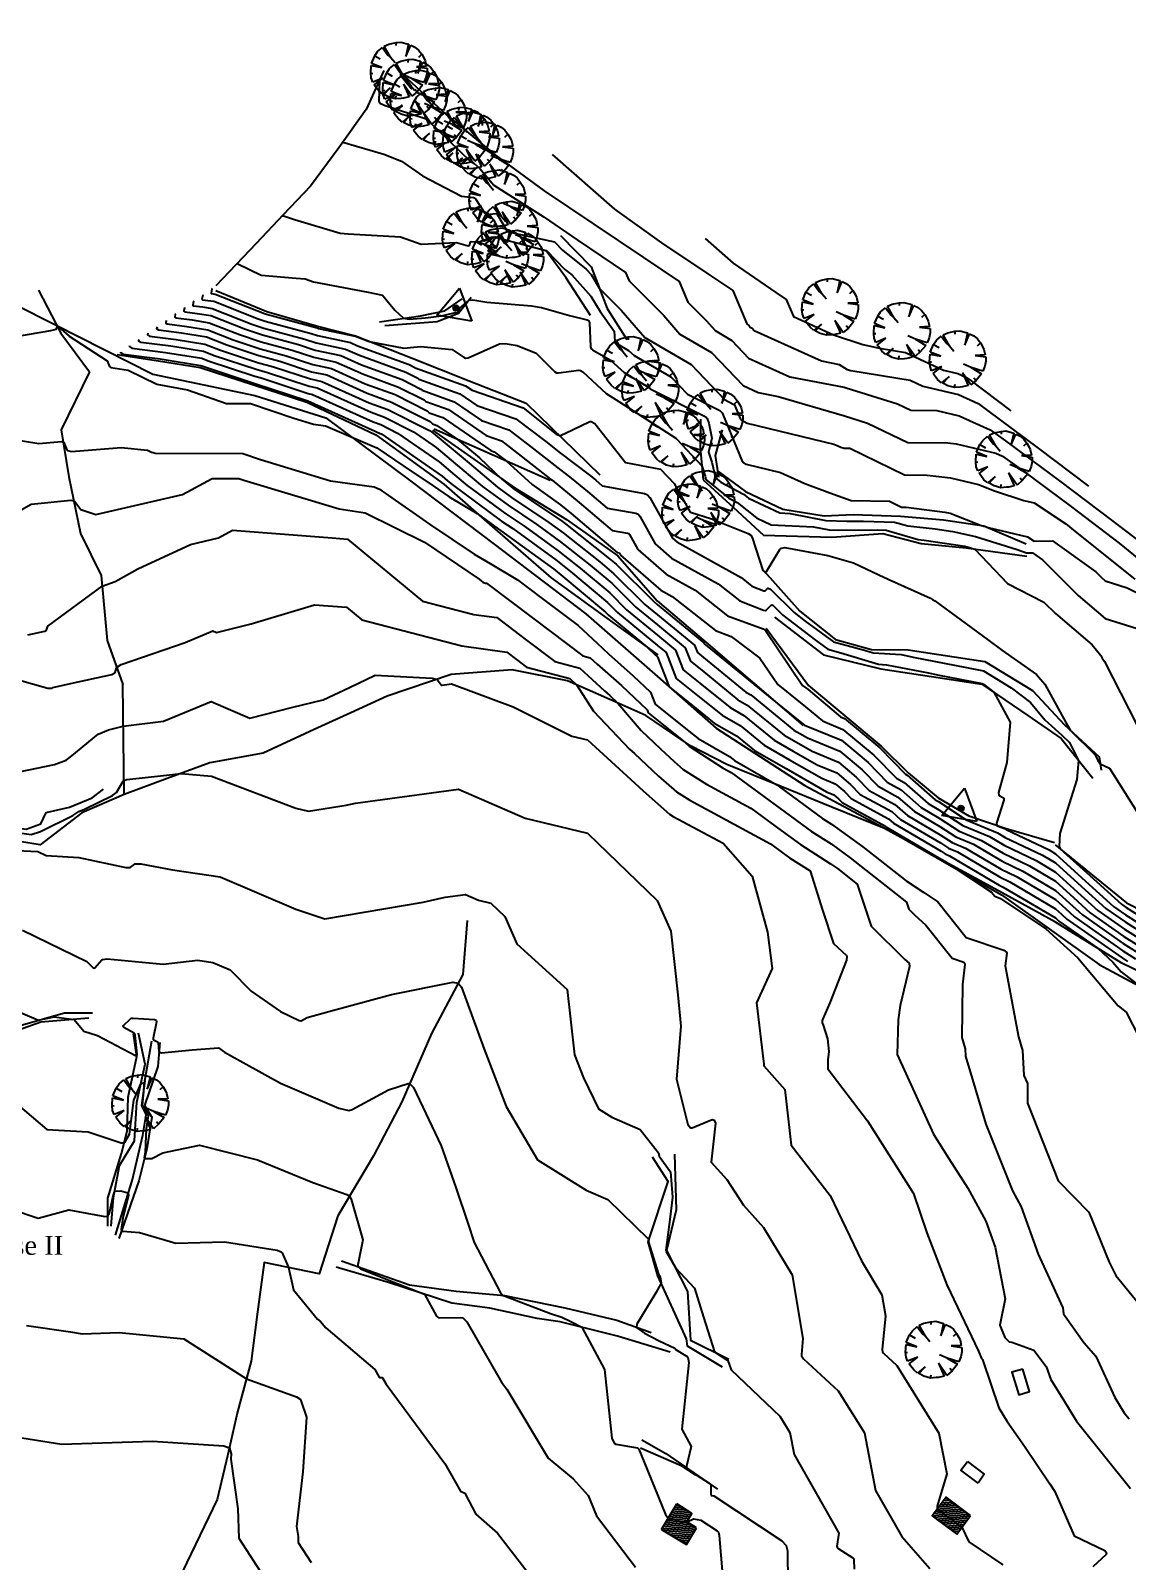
# Model space of a CAD drawing. Extents: x 15746 to 36625, y 87803 to 171760.
# Drawn here: x 18015.3 to 18363.4, y 88374.2 to 88860.3 of the extents above; entities that cross this region are included whole.
import ezdxf

# ---------------------------------------------------------------- set-up
doc = ezdxf.new("R2010")
doc.units = 0
doc.header["$LTSCALE"] = 5
doc.header["$MEASUREMENT"] = 0
doc.linetypes.add('A_CONTINUOUS_LINE', pattern=[0])
for name, color, linetype in [('BOUNDARY', 7, 'FENCELINE2'), ('CONTOUR', 254, 'Continuous'), ('EXISTING BUILDING', 21, 'Continuous'), ('RELIEF', 255, 'Continuous'), ('STREAM & RIVER FRONT', 161, 'Continuous'), ('SURVEY', 7, 'A_CONTINUOUS_LINE'), ('text', 7, 'Continuous'), ('TREES & VEGETN', 72, 'Continuous')]:
    doc.layers.add(name, color=color, linetype=linetype)
doc.styles.get("Standard").update_dxf_attribs({"font": 'TIMES.TTF', "height": 3})
doc.linetypes.add('FENCELINE2', pattern='A,0.25,-0.1,[132,ltypeshp.shx,S=0.1,R=0,X=-0.1,Y=0],-0.1,1', length=1.45)
pattern_1 = [(5.3223326, (-52627.4863, 31781.70936), (-0.0579741825, 0.6223053866), [])]

# ---------------------------------------------------------------- blocks, each defined once
blk = doc.blocks.new('S076')
at = {"color": 0}
for p, q in [((-0.43, 0.25), (-0.37, 0.33)), ((-0.37, 0.33), (-0.25, 0.2)), ((-0.35, 0.36), (-0.29, 0.41)), ((-0.25, 0.2), (-0.35, 0.36)), ((-0.29, 0.41), (-0.21, 0.45)), ((-0.21, 0.45), (-0.12, 0.48)), ((-0.12, 0.48), (-0.04, 0.28)), ((-0.04, 0.28), (-0.07, 0.49)), ((-0.07, 0.49), (0.08, 0.49)), ((-0.04, 0.28), (0, 0.14)), ((0.07, 0.43), (0.08, 0.49)), ((0.08, 0.49), (0.2, 0.47)), ((0.2, 0.47), (0.13, 0.22)), ((0.13, 0.22), (0.24, 0.44)), ((0.24, 0.44), (0.32, 0.38)), ((0.32, 0.38), (0.35, 0.35)), ((0.35, 0.35), (0.42, 0.28)), ((0.42, 0.28), (0.37, 0.25)), ((0.42, 0.28), (0.47, 0.17)), ((-0.5, 0.04), (-0.48, 0.13)), ((-0.5, -0.04), (-0.5, 0.04)), ((-0.48, 0.13), (-0.45, 0.21)), ((-0.48, 0.13), (-0.4, 0.12)), ((-0.45, 0.21), (-0.43, 0.25)), ((0.49, 0.07), (0.33, 0.08)), ((0.33, 0.08), (0.5, 0.05)), ((0.47, 0.17), (0.49, 0.07)), ((0.5, 0.05), (0.5, -0.04)), ((-0.48, -0.12), (-0.5, -0.04)), ((-0.27, -0.06), (-0.48, -0.12)), ((-0.47, -0.16), (-0.27, -0.06)), ((-0.41, -0.29), (-0.47, -0.16)), ((-0.09, -0.26), (-0.17, -0.47)), ((-0.09, -0.26), (-0.07, -0.14)), ((-0.09, -0.32), (-0.09, -0.26)), ((0.24, -0.43), (0.15, -0.26)), ((0.15, -0.26), (0.21, -0.45)), ((0.47, -0.17), (0.28, -0.13)), ((0.28, -0.13), (0.45, -0.22)), ((0.45, -0.22), (0.41, -0.29)), ((0.48, -0.13), (0.47, -0.17)), ((0.5, -0.04), (0.48, -0.13)), ((-0.35, -0.35), (-0.41, -0.29)), ((-0.35, -0.35), (-0.31, -0.32)), ((-0.25, -0.43), (-0.35, -0.35)), ((-0.17, -0.47), (-0.25, -0.43)), ((-0.13, -0.48), (-0.09, -0.32)), ((-0.02, -0.5), (-0.13, -0.48)), ((0.07, -0.49), (-0.02, -0.5)), ((0.07, -0.49), (0.05, -0.38)), ((0.21, -0.45), (0.07, -0.49)), ((0.35, -0.35), (0.24, -0.43)), ((0.35, -0.35), (0.33, -0.32)), ((0.41, -0.29), (0.35, -0.35))]:
    blk.add_line(p, q, dxfattribs=at)
blk = doc.blocks.new('S022')
at = {"color": 0}
for p, q in [((-0.498, -0.286), (0.002, 0.584)), ((0.002, 0.584), (0.502, -0.286)), ((-0.078, 0.004), (0.062, 0.064)), ((-0.078, 0.004), (-0.068, 0.034)), ((-0.068, -0.026), (-0.078, 0.004)), ((0.082, 0.004), (-0.078, 0.004)), ((0.062, -0.056), (-0.078, 0.004)), ((-0.068, 0.034), (-0.058, 0.064)), ((0.002, 0.084), (-0.058, -0.056)), ((-0.058, 0.064), (-0.028, 0.074)), ((0.002, -0.076), (-0.058, 0.064)), ((-0.058, 0.064), (0.062, 0.064)), ((-0.058, -0.056), (-0.058, 0.064)), ((-0.058, 0.064), (0.082, 0.004)), ((0.082, 0.004), (-0.058, -0.056)), ((-0.028, 0.074), (0.002, 0.084)), ((0.002, 0.084), (0.032, 0.074)), ((0.002, -0.076), (0.002, 0.084)), ((0.062, -0.056), (0.002, 0.084)), ((0.062, 0.064), (0.002, -0.076)), ((0.032, 0.074), (0.062, 0.064)), ((0.062, 0.064), (0.072, 0.034)), ((0.062, 0.064), (0.062, -0.056)), ((0.072, 0.034), (0.082, 0.004)), ((0.082, 0.004), (0.072, -0.026)), ((0.502, -0.286), (-0.498, -0.286)), ((-0.058, -0.056), (-0.068, -0.026)), ((-0.028, -0.066), (-0.058, -0.056)), ((-0.058, -0.056), (0.062, -0.056)), ((0.002, -0.076), (-0.028, -0.066)), ((0.032, -0.066), (0.002, -0.076)), ((0.062, -0.056), (0.032, -0.066)), ((0.072, -0.026), (0.062, -0.056))]:
    blk.add_line(p, q, dxfattribs=at)

msp = doc.modelspace()

# ---------------------------------------------------------------- hatches: boundary and pattern name
at = {"layer": 'EXISTING BUILDING'}
h = msp.add_hatch(dxfattribs=at)
h.set_pattern_fill('ANSI31', color=256, scale=5, angle=-39.67767, style=0)
h.set_pattern_definition(pattern_1)
h.paths.add_polyline_path([(18313.63, 88388.794), (18305.846, 88394.582), (18301.446, 88388.665), (18309.23, 88382.877)])
h = msp.add_hatch(dxfattribs=at)
h.set_pattern_fill('ANSI31', color=256, scale=5, angle=-39.67767, style=0)
h.set_pattern_definition(pattern_1)
h.paths.add_polyline_path([(18226.663, 88384.843), (18223.53, 88386.716), (18225.147, 88389.42), (18220.394, 88392.506), (18215.493, 88384.285), (18223.481, 88379.523)])

# ---------------------------------------------------------------- linework, layer by layer
at = {"layer": 'BOUNDARY'}
msp.add_lwpolyline([(17984.302, 88786.454), (18023.007, 88767.008), (18054.027, 88751.282), (18086.406, 88744.436), (18108.999, 88737.407), (18136.004, 88717.301), (18162.378, 88697.25), (18191.513, 88675.143), (18214.238, 88655.261), (18232.821, 88638.849), (18261.031, 88620.603), (18288.927, 88605.711), (18323.407, 88585.856), (18354.373, 88563.787), (18386.444, 88546.463)], dxfattribs=at)
at = {"layer": 'CONTOUR', "color": 33}
for points in [[(18132.182, 88847.608), (18147.14, 88833.726), (18162.871, 88820.726), (18178.23, 88809.504), (18194.004, 88798.881), (18209.807, 88788.3), (18221.122, 88780.617), (18223.917, 88774.081), (18229.802, 88768.212), (18232.513, 88765.065), (18237.829, 88761.958), (18243.163, 88756.358), (18256.273, 88750.41), (18273.511, 88747.108), (18274.16, 88746.916), (18290.459, 88741.813), (18294.651, 88739.783), (18302.892, 88739.715), (18309.942, 88738.035), (18319.83, 88733.542), (18324.698, 88730.062), (18341.794, 88717.395), (18358.782, 88704.584), (18375.662, 88691.629)], [(18135.803, 88842.189), (18135.814, 88842.179), (18135.989, 88842.106), (18136.117, 88841.99), (18136.134, 88841.99), (18136.187, 88842.547), (18133.311, 88846.653), (18132.725, 88846.752), (18132.629, 88846.211), (18135.803, 88842.296), (18135.801, 88842.197), (18135.803, 88842.189)], [(18125.788, 88844.844), (18126.025, 88844.613), (18125.848, 88837.906), (18126.001, 88837.385), (18126.115, 88837.288), (18127.819, 88836.575), (18140.483, 88832.381), (18142.529, 88830.761), (18144.647, 88828.735), (18154.782, 88818.882), (18156.063, 88818.118), (18157.833, 88816.553), (18162.307, 88811.242), (18178.294, 88801.13), (18188.789, 88793.878), (18204.124, 88783.466), (18205.216, 88780.913), (18216.283, 88769.874), (18221.381, 88763.958), (18231.377, 88758.114), (18241.407, 88747.585), (18246.228, 88745.398), (18252.567, 88744.183), (18273.562, 88737.987), (18280.943, 88735.676), (18293.65, 88729.523), (18306.413, 88729.418), (18309.034, 88729.085), (18321.643, 88726.106), (18323.692, 88725.175), (18330.372, 88720.398), (18345.637, 88709.067), (18360.728, 88697.507), (18369.863, 88690.1)], [(18114.27, 88825.023), (18114.41, 88824.884), (18127.442, 88821.073), (18133.023, 88818.869), (18139.71, 88814.209), (18152.036, 88807.783), (18155.903, 88807.322), (18156.194, 88807.218), (18156.534, 88806.898), (18159.459, 88802.319), (18159.817, 88802.013), (18160.06, 88801.964), (18162.897, 88802.263), (18163.14, 88802.211), (18163.493, 88801.88), (18166.504, 88796.688), (18169.305, 88795.952), (18181.574, 88793.214), (18184.088, 88790.661), (18191.593, 88784.617), (18193.179, 88782.844), (18195.834, 88778.448), (18202.764, 88771.536), (18210.248, 88762.849), (18224.924, 88754.271), (18235.493, 88743.176), (18238.511, 88741.645), (18238.729, 88741.454), (18239.124, 88740.463), (18240.576, 88736.988), (18240.755, 88736.748), (18242.745, 88735.708), (18270.163, 88729.036), (18271.3, 88728.531), (18272.458, 88728.096), (18273.464, 88727.738), (18275.241, 88727.692), (18292.65, 88719.263), (18299.814, 88719.203), (18307.224, 88718.263), (18316.149, 88716.155), (18321.171, 88714.18), (18330.556, 88711.151), (18333.76, 88710.387), (18343.831, 88703.705), (18346.813, 88701.287), (18365.773, 88686.139)], [(18180.778, 88820.959), (18200.563, 88803.628), (18215.534, 88792.942), (18230.825, 88782.722), (18238.121, 88777.767), (18242.617, 88767.252), (18243.321, 88766.549), (18243.645, 88766.173), (18244.281, 88765.801), (18244.919, 88765.131), (18266.318, 88755.423), (18271.932, 88754.347), (18274.446, 88752.699), (18275.645, 88752.417), (18294.399, 88749.298), (18298.461, 88747.421), (18309.765, 88744.729), (18315.969, 88741.909), (18319.023, 88739.725), (18335.088, 88727.769), (18351.001, 88715.61)], [(18095.184, 88801.521), (18095.571, 88801.494), (18099.024, 88800.374), (18113.5, 88796.051), (18116.087, 88795.791), (18132.633, 88794.895), (18139.208, 88792.491), (18150.446, 88793.028), (18154.172, 88792.005), (18154.49, 88792.046), (18154.555, 88792.122), (18154.858, 88793.19), (18154.917, 88793.268), (18155.106, 88793.326), (18157.525, 88793.234), (18161.423, 88794.723), (18162.669, 88794.824), (18162.767, 88794.802), (18162.774, 88794.796), (18162.831, 88794.698), (18178.849, 88790.486), (18178.997, 88790.453), (18184.871, 88784.484), (18187.048, 88782.731), (18193.053, 88776.018), (18196.001, 88771.139), (18200.468, 88764.909), (18200.74, 88761.558), (18200.827, 88761.304), (18201.088, 88761.049), (18205.059, 88758.763), (18206.874, 88757.206), (18218.472, 88750.428), (18223.799, 88744.836), (18234.027, 88739.643), (18234.768, 88738.994), (18236.107, 88735.637), (18241.031, 88723.857), (18241.637, 88723.041), (18242.427, 88722.628), (18253.317, 88719.979), (18261.043, 88716.55), (18268.917, 88713.59), (18275.754, 88711.152), (18287.843, 88710.845), (18291.648, 88709.003), (18293.215, 88708.99), (18305.415, 88707.441), (18307.083, 88707.047), (18316.776, 88703.236), (18317.815, 88703.006), (18318.091, 88702.92), (18319.15, 88702.529), (18331.675, 88699.542), (18333.775, 88698.148), (18339.602, 88698.319), (18353.343, 88688.417), (18355.037, 88686.725), (18356.31, 88685.639), (18363.355, 88683.381), (18374.59, 88677.789)], [(18229.374, 88794.311), (18238.257, 88786.529), (18251.844, 88777.143), (18255.119, 88774.92), (18257.413, 88769.553), (18270.113, 88763.677), (18279.428, 88760.695), (18284.663, 88759.464), (18292.931, 88758.089), (18304.996, 88752.515), (18309.587, 88751.422), (18312.107, 88750.276), (18313.349, 88749.389), (18326.339, 88739.592)], [(18080.823, 88786.408), (18088.442, 88782.661), (18099.573, 88781.679), (18102.381, 88781.482), (18105.112, 88780.596), (18122.447, 88777.255), (18126.992, 88776.344), (18130.86, 88771.511), (18133.65, 88768.961), (18135.411, 88768.714), (18140.669, 88769.138), (18145.65, 88769.73), (18149.703, 88770.742), (18150.811, 88770.859), (18150.894, 88770.892), (18150.962, 88770.974), (18151.493, 88772.187), (18154.502, 88774.74), (18155.686, 88774.843), (18160.116, 88774.142), (18174.23, 88772.942), (18177.394, 88772.362), (18186.283, 88769.826), (18191.949, 88768.507), (18192.35, 88768.257), (18192.618, 88767.631), (18193.027, 88759.921), (18193.245, 88759.29), (18193.619, 88758.925), (18199.306, 88755.649), (18203.688, 88751.709), (18211.662, 88746.84), (18211.835, 88746.692), (18212.02, 88746.584), (18212.105, 88746.495), (18229.544, 88737.643), (18230.051, 88737.197), (18230.592, 88735.624), (18231.538, 88730.885), (18230.487, 88726.444), (18231.476, 88723.241), (18232.624, 88718.32), (18234.362, 88716.894), (18241.528, 88713.099), (18243.086, 88711.883), (18253.123, 88707.147), (18256.309, 88706.998), (18267.655, 88704.806), (18274.389, 88704.572), (18279.579, 88704.589), (18289.448, 88704.267), (18293.72, 88703.033), (18302.35, 88702.161), (18307.933, 88701.316), (18315.159, 88699.713), (18328.365, 88695.596), (18331.375, 88694.485), (18333.297, 88694.542), (18336.447, 88692.271), (18347.785, 88680.951), (18356.302, 88673.682), (18366.446, 88670.432)], [(18072.895, 88778.482), (18072.821, 88778.373), (18072.547, 88776.96), (18072.575, 88776.832), (18072.618, 88776.805), (18073.212, 88776.729), (18073.854, 88776.626), (18089.488, 88770.473), (18090.129, 88770.261), (18106.258, 88765.904), (18106.682, 88765.763), (18118.27, 88763.295), (18118.38, 88763.245), (18122.779, 88761.65), (18133.695, 88759.492), (18139.004, 88760.064), (18149.069, 88759.082), (18152.987, 88756.44), (18153.344, 88756.318), (18154.2, 88756.45), (18164.119, 88760.82), (18165.854, 88760.973), (18169.677, 88760.367), (18175.742, 88757.909), (18181.664, 88752.022), (18182.229, 88751.675), (18182.787, 88751.609), (18189.257, 88752.475), (18189.815, 88752.413), (18190.516, 88752.007), (18198.008, 88745.044), (18202.025, 88742.591), (18220.075, 88730.855), (18220.123, 88730.797), (18220.163, 88730.79), (18220.293, 88730.652), (18228.351, 88722.073), (18229.353, 88718.828), (18229.595, 88717.793), (18236.885, 88711.81), (18239.504, 88710.423), (18245.632, 88705.64), (18250.348, 88703.415), (18263.73, 88702.79), (18268.706, 88701.829), (18271.659, 88701.726), (18283.976, 88701.768), (18286.781, 88701.676), (18296.986, 88698.729), (18298.909, 88698.535), (18311.743, 88696.59), (18312.502, 88696.421), (18314.948, 88695.659), (18325.333, 88684.782), (18336.868, 88678.836), (18340.532, 88675.178), (18352.183, 88665.235), (18354.963, 88661.934), (18355.425, 88661.085), (18356.141, 88659.927), (18366.325, 88639.872)], [(18067.076, 88774.418), (18067.017, 88774.33), (18066.796, 88773.191), (18066.818, 88773.087), (18067.022, 88772.959), (18069.86, 88772.596), (18072.922, 88772.103), (18085.514, 88767.148), (18089.32, 88765.887), (18102.304, 88762.38), (18105.943, 88761.174), (18115.263, 88759.188), (18119.634, 88757.214), (18134.342, 88751.882), (18138.211, 88749.929), (18138.458, 88749.694), (18151.534, 88745.013), (18156.92, 88741.322), (18169.327, 88737.041), (18179.197, 88729.486), (18182.99, 88726.498), (18192.94, 88718.914), (18194.653, 88717.515), (18196.729, 88715.759), (18210.076, 88713.349), (18211.064, 88712.921), (18211.85, 88712.053), (18219.01, 88699.151), (18220.38, 88697.948), (18240.75, 88686.616), (18244.222, 88683.897), (18247.997, 88682.416), (18248.322, 88682.388), (18248.413, 88682.433), (18249.239, 88683.244), (18249.337, 88683.28), (18250.15, 88682.951), (18257.632, 88675.501), (18261.136, 88672.81), (18270.129, 88666.198), (18279.919, 88663.53), (18282.678, 88662.691), (18291.57, 88662.15), (18295.947, 88661.295), (18311.788, 88658.183), (18317.753, 88657.017), (18326.455, 88651.647), (18332.598, 88646.959), (18337.207, 88641.449), (18342.603, 88636.629), (18345.049, 88634.212), (18347.884, 88628.555), (18347.296, 88622.492), (18341.931, 88605.341), (18341.685, 88601.218), (18342.048, 88600.473), (18351.418, 88591.988), (18361.469, 88582.887), (18363.001, 88581.811), (18380.95, 88570.517)], [(18069.985, 88776.449), (18069.919, 88776.351), (18069.672, 88775.076), (18069.696, 88774.959), (18069.82, 88774.882), (18071.537, 88774.663), (18073.388, 88774.365), (18087.501, 88768.81), (18089.725, 88768.074), (18104.281, 88764.141), (18106.312, 88763.468), (18116.767, 88761.242), (18119.007, 88760.229), (18135.473, 88754.26), (18137.238, 88753.368), (18137.351, 88753.262), (18153.354, 88747.533), (18155.431, 88746.109), (18171.618, 88740.523), (18182.122, 88732.123), (18183.124, 88731.716), (18183.46, 88731.767), (18187.286, 88733.562), (18192.735, 88736.15), (18193.226, 88736.196), (18194.322, 88735.517), (18204.061, 88723.129), (18215.187, 88721.108), (18219.562, 88716.467), (18224.587, 88707.447), (18224.593, 88707.41), (18224.594, 88707.407), (18224.603, 88707.403), (18224.718, 88707.395), (18231.418, 88705.257), (18243.005, 88700.627), (18243.818, 88700.062), (18244.268, 88699.313), (18247.669, 88688.835), (18248.046, 88688.626), (18248.084, 88688.596), (18248.124, 88688.58), (18248.128, 88688.58), (18248.129, 88688.58), (18248.138, 88688.589), (18248.139, 88688.589), (18248.162, 88688.579), (18248.352, 88688.381), (18248.373, 88688.37), (18248.412, 88688.374), (18248.865, 88688.561), (18253.075, 88695.576), (18253.576, 88696.01), (18254.689, 88696.156), (18268.311, 88693.606), (18276.412, 88691.312), (18284.473, 88687.539), (18287.491, 88686.14), (18300.903, 88680.094), (18301.485, 88679.667), (18302.257, 88679.249), (18318.944, 88666.961), (18323.566, 88663.584), (18334.527, 88655.895), (18337.158, 88652.77), (18343.793, 88640.567), (18345.361, 88638.032), (18353.111, 88630.374), (18354.048, 88628.504), (18354.78, 88627.5), (18357.657, 88626.075), (18371.277, 88604.647)], [(18058.347, 88768.322), (18058.309, 88768.266), (18058.167, 88767.537), (18058.181, 88767.47), (18058.627, 88767.19), (18064.832, 88766.398), (18071.524, 88765.319), (18079.555, 88762.158), (18088.107, 88759.327), (18096.37, 88757.095), (18104.834, 88754.291), (18110.754, 88753.031), (18121.515, 88748.168), (18130.953, 88744.747), (18141.13, 88739.608), (18141.779, 88738.993), (18146.075, 88737.454), (18161.386, 88726.962), (18162.451, 88726.595), (18163.297, 88725.947), (18166.172, 88723.683), (18174.443, 88716.184), (18183.415, 88709.739), (18186.81, 88706.967), (18201.467, 88694.568), (18202.107, 88694.452), (18202.155, 88694.431), (18202.192, 88694.39), (18202.536, 88693.771), (18215.262, 88682.592), (18218.863, 88680.589), (18232.638, 88669.801), (18237.624, 88667.966), (18246.72, 88661.045), (18252.402, 88652.657), (18261.266, 88645.577), (18266.622, 88641.099), (18273.114, 88638.418), (18282.933, 88630.212), (18290.053, 88622.913), (18292.529, 88621.56), (18300.163, 88614.839), (18303.548, 88612.846), (18311.123, 88607.936), (18319.595, 88604.359), (18324.256, 88601.605), (18334.381, 88596.765), (18340.527, 88593.113), (18347.563, 88586.741), (18354.045, 88580.871), (18362.451, 88574.972), (18373.453, 88568.049)], [(18061.257, 88770.354), (18061.212, 88770.287), (18061.043, 88769.422), (18061.06, 88769.343), (18061.425, 88769.113), (18066.509, 88768.464), (18071.99, 88767.58), (18081.541, 88763.821), (18088.512, 88761.514), (18098.348, 88758.857), (18105.203, 88756.586), (18112.258, 88755.083), (18120.888, 88751.183), (18132.083, 88747.125), (18140.158, 88743.048), (18140.673, 88742.56), (18147.895, 88739.974), (18159.898, 88731.749), (18164.742, 88730.077), (18168.598, 88727.127), (18180.333, 88717.883), (18180.785, 88717.538), (18189.424, 88710.483), (18199.887, 88701.631), (18204.763, 88700.751), (18205.124, 88700.595), (18205.411, 88700.278), (18208.027, 88695.565), (18216.968, 88687.71), (18226.159, 88682.598), (18236.499, 88674.5), (18247.81, 88670.338), (18248.537, 88669.784), (18260.314, 88652.397), (18262.017, 88651.037), (18272.349, 88642.397), (18273.606, 88641.878), (18284.8, 88632.523), (18292.918, 88624.202), (18293.52, 88623.873), (18302.36, 88616.089), (18303.412, 88615.47), (18312.244, 88609.745), (18322.12, 88605.575), (18324.568, 88604.129), (18336.458, 88598.446), (18340.521, 88596.031), (18348.848, 88588.491), (18356.52, 88581.543), (18362.635, 88577.253), (18375.953, 88568.872)], [(18064.166, 88772.386), (18064.114, 88772.309), (18063.92, 88771.306), (18063.939, 88771.215), (18064.224, 88771.036), (18068.184, 88770.531), (18072.456, 88769.841), (18083.528, 88765.485), (18088.916, 88763.701), (18100.325, 88760.618), (18105.573, 88758.88), (18113.761, 88757.136), (18120.261, 88754.199), (18133.212, 88749.504), (18139.185, 88746.488), (18139.566, 88746.128), (18149.714, 88742.494), (18158.409, 88736.535), (18167.035, 88733.559), (18173.896, 88728.306), (18181.662, 88722.191), (18186.862, 88718.226), (18192.039, 88713.999), (18198.308, 88708.696), (18207.419, 88707.05), (18208.094, 88706.758), (18208.631, 88706.165), (18213.519, 88697.358), (18218.674, 88692.829), (18233.455, 88684.607), (18240.36, 88679.198), (18247.87, 88676.251), (18248.517, 88676.197), (18248.698, 88676.285), (18250.34, 88677.9), (18250.534, 88677.972), (18250.878, 88677.833), (18254.044, 88674.681), (18264.425, 88666.707), (18268.272, 88663.88), (18272.459, 88662.739), (18284.425, 88659.101), (18286.929, 88658.948), (18300.213, 88656.35), (18303.106, 88655.782), (18317.25, 88653.017), (18317.704, 88652.736), (18320.965, 88650.248), (18326.226, 88640.693), (18325.121, 88627.915), (18322.496, 88618.353), (18322.557, 88617.545), (18322.648, 88617.44), (18324.042, 88616.702), (18324.133, 88616.596), (18324.179, 88615.92), (18321.831, 88608.632), (18321.902, 88607.949), (18322.068, 88607.793), (18324.646, 88606.79), (18324.88, 88606.652), (18338.534, 88600.126), (18340.515, 88598.949), (18350.133, 88590.239), (18358.995, 88582.214), (18362.818, 88579.532), (18378.451, 88569.694)], [(17996.263, 88760.794), (18021.727, 88765.071), (18023.358, 88765.497), (18023.476, 88765.561), (18023.513, 88765.611), (18023.764, 88766.293), (18023.817, 88766.337), (18024.191, 88766.249), (18027.491, 88763.28), (18039.587, 88755.461), (18040.297, 88753.646), (18040.391, 88753.521), (18040.791, 88753.342), (18046.207, 88752.522), (18055.334, 88748.031), (18065.121, 88746.245), (18077.507, 88741.941), (18085.071, 88741.905), (18098.792, 88737.219), (18105.029, 88735.338), (18108.892, 88734.784), (18125.147, 88727.84), (18133.782, 88722.011), (18143.006, 88715.785), (18148.161, 88712.245), (18157.036, 88707.007), (18163.71, 88702.09), (18164.459, 88701.589), (18181.217, 88689.361), (18183.522, 88687.538), (18197.697, 88675.651), (18198.664, 88674.692), (18211.021, 88664.479), (18213.534, 88662.111), (18213.933, 88661.759), (18214.21, 88661.497), (18217.988, 88651.891), (18226.481, 88645.074), (18232.195, 88640.428), (18239.371, 88636.337), (18244.994, 88631.747), (18255.078, 88625.953), (18267.891, 88618.592), (18270.167, 88617.651), (18271.732, 88616.343), (18272.867, 88615.18), (18286.591, 88607.676), (18286.975, 88607.338), (18304.367, 88597.106), (18304.403, 88597.083), (18304.443, 88597.065), (18306.137, 88596.065), (18320.246, 88586.72), (18321.286, 88585.411), (18323.108, 88584.742), (18337.527, 88575.123), (18347.689, 88565.823), (18360.464, 88550.636), (18363.033, 88548.654), (18367.366, 88540.159)], [(18052.528, 88764.259), (18052.505, 88764.223), (18052.415, 88763.767), (18052.424, 88763.725), (18053.031, 88763.344), (18061.481, 88762.265), (18070.592, 88760.797), (18075.582, 88758.832), (18087.299, 88754.953), (18092.415, 88753.571), (18104.095, 88749.703), (18107.748, 88748.924), (18122.769, 88742.138), (18128.692, 88739.99), (18141.842, 88733.351), (18142.47, 88732.914), (18143.068, 88732.498), (18154.432, 88722.938), (18163.501, 88715.307), (18167.867, 88712.092), (18179.808, 88704.116), (18184.266, 88700.863), (18195.958, 88691.615), (18200.438, 88687.858), (18210.239, 88678.129), (18214.205, 88674.852), (18225.97, 88665.147), (18226.896, 88662.794), (18228.87, 88661.209), (18242.323, 88650.272), (18243.835, 88649.41), (18257.557, 88638.21), (18259.449, 88637.123), (18261.853, 88635.741), (18272.132, 88631.495), (18279.199, 88625.589), (18284.325, 88620.336), (18290.549, 88616.932), (18295.767, 88612.339), (18303.821, 88607.599), (18308.884, 88604.319), (18314.544, 88601.928), (18323.633, 88596.557), (18330.228, 88593.405), (18340.539, 88587.277), (18344.993, 88583.244), (18349.096, 88579.529), (18362.086, 88570.414), (18368.456, 88566.405)], [(18055.438, 88766.29), (18055.407, 88766.244), (18055.291, 88765.652), (18055.303, 88765.598), (18055.829, 88765.267), (18063.157, 88764.331), (18071.058, 88763.058), (18077.569, 88760.495), (18087.703, 88757.14), (18094.393, 88755.333), (18104.465, 88751.998), (18109.251, 88750.978), (18122.142, 88745.152), (18129.823, 88742.368), (18142.103, 88736.167), (18142.886, 88735.425), (18144.256, 88734.935), (18150.663, 88730.545), (18157.766, 88724.641), (18164.76, 88718.018), (18168.316, 88715.026), (18168.906, 88714.591), (18183.645, 88704.747), (18185.027, 88703.739), (18199.066, 88692.635), (18201.124, 88690.91), (18213.134, 88678.988), (18214.174, 88678.129), (18228.961, 88665.931), (18229.123, 88665.52), (18229.468, 88665.243), (18244.854, 88652.733), (18244.951, 88652.678), (18252.31, 88646.671), (18260.515, 88640.117), (18260.894, 88639.801), (18272.623, 88634.956), (18281.066, 88627.9), (18287.189, 88621.624), (18291.54, 88619.245), (18297.964, 88613.589), (18303.685, 88610.223), (18310.003, 88606.127), (18317.069, 88603.144), (18323.944, 88599.08), (18332.305, 88595.085), (18340.533, 88590.195), (18346.278, 88584.993), (18351.57, 88580.2), (18362.268, 88572.693), (18370.954, 88567.227)], [(18043.799, 88758.164), (18043.797, 88758.16), (18043.788, 88758.113), (18043.789, 88758.109), (18044.639, 88757.576), (18056.453, 88756.067), (18069.195, 88754.012), (18069.623, 88753.844), (18086.085, 88748.394), (18086.483, 88748.286), (18102.987, 88742.82), (18103.24, 88742.766), (18124.651, 88733.091), (18125.303, 88732.855), (18126.751, 88732.123), (18136.551, 88725.31), (18145.875, 88718.828), (18147.646, 88717.338), (18149.059, 88716.149), (18164.749, 88704.591), (18168.297, 88702.221), (18181.979, 88692.236), (18186.631, 88688.557), (18198.383, 88678.703), (18201.559, 88675.551), (18214.298, 88665.022), (18216.999, 88662.794), (18220.215, 88654.617), (18227.078, 88649.108), (18234.727, 88642.889), (18240.487, 88639.605), (18248.135, 88633.363), (18256.171, 88628.746), (18266.382, 88622.879), (18270.659, 88621.112), (18273.599, 88618.655), (18275.732, 88616.469), (18287.581, 88609.99), (18289.172, 88608.588), (18304.231, 88599.729), (18305.522, 88598.891), (18306.968, 88598.281), (18322.696, 88588.986), (18324, 88588.363), (18340.558, 88578.523), (18341.139, 88577.998), (18341.672, 88577.513), (18354.087, 88568.802), (18358.812, 88564.477), (18361.358, 88561.45), (18373.035, 88552.441)], [(18046.709, 88760.195), (18046.699, 88760.181), (18046.663, 88759.997), (18046.667, 88759.981), (18047.436, 88759.498), (18058.129, 88758.132), (18069.66, 88756.274), (18071.609, 88755.507), (18086.49, 88750.581), (18088.46, 88750.048), (18103.355, 88745.114), (18104.742, 88744.819), (18124.023, 88736.107), (18126.432, 88735.233), (18131.782, 88732.533), (18138.524, 88727.845), (18144.939, 88723.385), (18149.908, 88719.205), (18153.874, 88715.868), (18165.788, 88707.091), (18172.134, 88702.852), (18182.741, 88695.112), (18189.74, 88689.576), (18199.068, 88681.755), (18204.452, 88676.41), (18214.267, 88668.298), (18219.989, 88663.578), (18222.443, 88657.342), (18227.676, 88653.141), (18237.259, 88645.35), (18241.603, 88642.873), (18251.275, 88634.979), (18257.264, 88631.538), (18264.872, 88627.166), (18271.15, 88624.573), (18275.466, 88620.967), (18278.596, 88617.758), (18288.57, 88612.305), (18291.371, 88609.838), (18304.094, 88602.353), (18306.644, 88600.7), (18309.493, 88599.496), (18323.008, 88591.51), (18326.076, 88590.044), (18340.552, 88581.441), (18342.423, 88579.747), (18344.147, 88578.185), (18361.719, 88565.854), (18363.458, 88564.76)], [(18049.618, 88762.228), (18049.602, 88762.203), (18049.539, 88761.882), (18049.545, 88761.853), (18050.234, 88761.421), (18059.805, 88760.2), (18070.126, 88758.536), (18073.596, 88757.169), (18086.895, 88752.767), (18090.438, 88751.81), (18103.725, 88747.408), (18106.245, 88746.872), (18123.396, 88739.122), (18127.562, 88737.612), (18136.812, 88732.941), (18140.497, 88730.379), (18144.004, 88727.942), (18152.17, 88721.071), (18158.688, 88715.588), (18166.827, 88709.592), (18175.971, 88703.484), (18183.503, 88697.988), (18192.849, 88690.596), (18199.753, 88684.806), (18207.346, 88677.269), (18214.235, 88671.575), (18222.98, 88664.363), (18224.669, 88660.068), (18228.273, 88657.175), (18239.79, 88647.811), (18242.719, 88646.141), (18254.416, 88636.594), (18258.356, 88634.33), (18263.363, 88631.454), (18271.641, 88628.035), (18277.333, 88623.278), (18281.46, 88619.047), (18289.561, 88614.618), (18293.568, 88611.089), (18303.958, 88604.976), (18307.763, 88602.509), (18312.018, 88600.712), (18323.32, 88594.033), (18328.152, 88591.724), (18340.545, 88584.359), (18343.708, 88581.495), (18346.622, 88578.857), (18361.902, 88568.134), (18365.957, 88565.582)], [(18002.879, 88731.595), (18017.93, 88729.255), (18025.09, 88729.817), (18025.656, 88729.68), (18025.808, 88729.514), (18026.809, 88727.153), (18026.962, 88726.988), (18028.216, 88726.686), (18044.073, 88727.992), (18052.376, 88727.088), (18053.604, 88726.484), (18054.142, 88726.386), (18054.822, 88726.149), (18082.628, 88726.019), (18088.206, 88724.114), (18110.501, 88717.391), (18124.312, 88715.409), (18125.985, 88714.694), (18126.874, 88714.094), (18127.823, 88713.453), (18141.882, 88703.645), (18156.087, 88694.05), (18161.121, 88691.079), (18169.807, 88685.95), (18177.695, 88679.973), (18189.116, 88671.411), (18195.081, 88665.79), (18198.645, 88662.432), (18206.53, 88655.472), (18212.033, 88650.257), (18213.535, 88646.439), (18225.287, 88637.006), (18227.132, 88635.507), (18237.14, 88629.801), (18238.713, 88628.516), (18252.075, 88620.838), (18252.952, 88620.191), (18266.592, 88610.13), (18269.482, 88608.307), (18279.447, 88601.133), (18293.221, 88590.289), (18298.76, 88586.62), (18303.249, 88583.648), (18312.249, 88572.313), (18324.219, 88568.277), (18325.024, 88567.626), (18325.1, 88567.308), (18324.624, 88563.34), (18328.838, 88540.83), (18330.102, 88536.408), (18330.52, 88528.511), (18331.707, 88525.986), (18331.706, 88519.761), (18341.362, 88495.067), (18351.114, 88485.149), (18357.609, 88469.271), (18359.666, 88464.975), (18370.996, 88451.079)], [(18006.695, 88704.992), (18015.449, 88709.971), (18028.002, 88711.2), (18028.996, 88711.034), (18029.207, 88710.872), (18031.233, 88708.236), (18035.98, 88706.673), (18063.536, 88713.033), (18072.86, 88718.116), (18081.408, 88718.076), (18082.913, 88717.561), (18113.237, 88708.416), (18121.498, 88707.232), (18140.312, 88697.927), (18157.668, 88686.122), (18158.898, 88685.107), (18159.667, 88684.909), (18160.013, 88684.86), (18174.97, 88673.524), (18190.598, 88661.808), (18192.885, 88661.194), (18195.135, 88659.118), (18202.83, 88652.329), (18210.944, 88644.637), (18211.308, 88643.713), (18222.921, 88634.392), (18224.295, 88633.121), (18224.487, 88632.942), (18224.616, 88632.829), (18235.093, 88626.123), (18237.66, 88624.737), (18253.228, 88613.253), (18263.095, 88605.974), (18269.337, 88602.038), (18275.388, 88597.681), (18293.282, 88583.593), (18294.034, 88581.311), (18295.861, 88579.519), (18299.381, 88576.279), (18307.73, 88565.764), (18311.45, 88564.51), (18311.701, 88564.307), (18311.823, 88563.797), (18311.06, 88557.442), (18310.828, 88540.528), (18311.856, 88536.935), (18311.976, 88534.655), (18318.477, 88512.999), (18326.869, 88491.849), (18329.651, 88486.777), (18335.068, 88471.757), (18342.925, 88454.707), (18343.144, 88452.821), (18349.601, 88443.696), (18353.372, 88439.356), (18359.386, 88426.247), (18362.37, 88421.361), (18363.906, 88419.445)], [(18014.438, 88668.484), (18019.853, 88669.636), (18020.245, 88669.842), (18020.305, 88669.934), (18020.709, 88671.24), (18038.033, 88683.856), (18042.139, 88685.404), (18049.284, 88689.422), (18065.988, 88697.177), (18074.888, 88699.23), (18079.367, 88701.671), (18110.949, 88699.211), (18115.827, 88698.827), (18139.666, 88679.137), (18155.905, 88674.939), (18163.236, 88673.903), (18172.245, 88667.075), (18181.659, 88660.018), (18189.631, 88657.878), (18197.474, 88650.645), (18199.129, 88649.184), (18201.696, 88646.75), (18209.021, 88638.027), (18215.231, 88632.288), (18219.548, 88628.255), (18222.437, 88625.726), (18229.798, 88621.014), (18243.89, 88613.405), (18253.504, 88606.313), (18259.598, 88601.818), (18269.19, 88595.768), (18271.328, 88594.229), (18277.65, 88589.251), (18282.057, 88575.886), (18292.758, 88565.386), (18294.083, 88564.217), (18294.159, 88564.098), (18294.204, 88563.082), (18291.214, 88550.773), (18290.593, 88546.18), (18290.337, 88535.169), (18301.804, 88509.9), (18306.684, 88502.19), (18312.705, 88492.759), (18318.493, 88482.203), (18321.466, 88473.961), (18324.588, 88457.628), (18322.889, 88449.237), (18324.496, 88445.335), (18325.881, 88443.962), (18326.716, 88443.788), (18333.659, 88441.262), (18337.602, 88436.112), (18339.085, 88431.979), (18343.383, 88424.969), (18347.222, 88418.685), (18364.324, 88397.355)], [(18005.309, 88655.864), (18020.778, 88651.531), (18022.053, 88651.478), (18022.08, 88651.489), (18022.378, 88651.702), (18027.991, 88653.014), (18041.101, 88655.843), (18042.049, 88656.352), (18042.121, 88656.466), (18042.517, 88657.969), (18042.585, 88658.085), (18044.018, 88659.025), (18064.35, 88666.041), (18073.128, 88669.694), (18074.269, 88669.199), (18075.547, 88669.524), (18085.324, 88671.902), (18105.344, 88677.995), (18115.566, 88677.189), (18120.435, 88673.167), (18152.144, 88664.97), (18166.458, 88662.947), (18169.52, 88660.627), (18172.719, 88658.229), (18186.377, 88654.562), (18188.621, 88652.492), (18193.883, 88644.193), (18205.388, 88632.15), (18206.908, 88630.761), (18214.609, 88623.568), (18220.257, 88618.623), (18224.501, 88615.906), (18250.12, 88602.075), (18253.781, 88599.374), (18256.101, 88597.662), (18262.673, 88593.516), (18266.597, 88581.021), (18270.08, 88570.462), (18274.077, 88566.714), (18274.293, 88566.327), (18274.222, 88565.152), (18268.969, 88551.57), (18266.715, 88546.534), (18266.461, 88545.972), (18266.498, 88545.662), (18266.55, 88545.202), (18266.862, 88544.461), (18268.246, 88540.124), (18268.673, 88536.112), (18268.256, 88533.45), (18268.34, 88530.648), (18280.904, 88514.155), (18293.21, 88494.714), (18295.535, 88491.073), (18299.698, 88478.551), (18306.071, 88462.056), (18316.132, 88440.931), (18317.074, 88438.643), (18317.396, 88438.323), (18317.498, 88437.994), (18322.599, 88422.94), (18325.212, 88418.623), (18330.731, 88410.825), (18338.751, 88398.805), (18340.388, 88396.419), (18346.507, 88382.352), (18356.197, 88377.677), (18356.744, 88376.926), (18356.596, 88376.413), (18352.441, 88372.48)], [(18011.607, 88624.922), (18022.896, 88627.308), (18026.607, 88628.598), (18028.389, 88630.022), (18036.737, 88636.901), (18040.012, 88638.319), (18044.681, 88639.404), (18057.483, 88640.982), (18072.633, 88647.288), (18084.816, 88641.996), (18098.459, 88645.468), (18108.178, 88647.832), (18116.476, 88651.741), (18124.672, 88655.603), (18142.773, 88654.712), (18144.157, 88654.327), (18144.296, 88654.214), (18145.54, 88652.55), (18145.685, 88652.443), (18145.927, 88652.413), (18148.92, 88652.882), (18168.414, 88645.538), (18187.066, 88636.263), (18192.007, 88635.081), (18207.086, 88621.293), (18209.669, 88618.88), (18218.079, 88611.519), (18219.206, 88610.797), (18235.045, 88602.245), (18244.246, 88591.849), (18249.171, 88574.007), (18250.629, 88562.505), (18245.696, 88551.591), (18247.942, 88532.981), (18248.021, 88532.271), (18248.04, 88531.566), (18254.65, 88524.017), (18256.635, 88506.384), (18269.045, 88490.415), (18279.013, 88469.595), (18285.494, 88458.868), (18286.607, 88452.223), (18285.571, 88441.54), (18285.692, 88440.696), (18285.947, 88440.312), (18290.195, 88436.385), (18303.568, 88414.899), (18306.05, 88402.044), (18303.017, 88391.694), (18303.05, 88390.82), (18303.207, 88390.605), (18305.888, 88388.711), (18310.834, 88385.033), (18313.049, 88380.459), (18323.887, 88373.091)], [(18011.066, 88605.674), (18015.416, 88605.014), (18018.43, 88606.013), (18028.676, 88611.109), (18030.588, 88612.34), (18032.346, 88613.041), (18041.278, 88617.39), (18042.568, 88618.37), (18044.667, 88621.942), (18044.898, 88622.178), (18045.78, 88622.497), (18057.509, 88623.732), (18063.075, 88624.418), (18072.705, 88623.524), (18099.48, 88613.408), (18103.463, 88612.41), (18115.437, 88614.332), (18118.38, 88614.999), (18151.102, 88619.437), (18172.267, 88610.215), (18192.006, 88605.492), (18214.183, 88584.094), (18218.498, 88574.352), (18220.72, 88554.126), (18221.626, 88544.189), (18220.297, 88527.341), (18223.887, 88512.904), (18224.674, 88511.929), (18225.29, 88511.874), (18231.56, 88514.479), (18232.195, 88514.367), (18232.64, 88513.368), (18231.262, 88500.987), (18236.242, 88495.518), (18241.515, 88487.33), (18247.916, 88480.2), (18257.007, 88465.152), (18260.39, 88444.946), (18259.901, 88439.9), (18259.958, 88439.501), (18260.617, 88438.507), (18271.633, 88428.326), (18279.902, 88415.041), (18283.45, 88396.659), (18291.76, 88382.1), (18300.642, 88371.967)], [(18006.528, 88600.214), (18017.611, 88599.656), (18020.193, 88598.37), (18030.617, 88597.787), (18045.537, 88594.531), (18046.747, 88594.539), (18046.888, 88594.601), (18048.449, 88595.759), (18050.228, 88595.676), (18060.304, 88593.834), (18075.481, 88591.59), (18099.513, 88581.286), (18108.623, 88578.252), (18139.864, 88583.535), (18146.816, 88585.114), (18153.284, 88585.991), (18157.468, 88584.168), (18161.37, 88583.234), (18165.754, 88579.004), (18169.618, 88570.281), (18185.603, 88555.782), (18187.853, 88535.059), (18190.768, 88527.73), (18195.486, 88517.936), (18199.782, 88515.254), (18208.723, 88511.364), (18214.542, 88503.911), (18214.726, 88502.891), (18218.323, 88497.926), (18219.045, 88489.885), (18218.3, 88483.663), (18216.843, 88473.084), (18216.993, 88472.601), (18220.024, 88467.297), (18225.991, 88460.945), (18228.813, 88451.73), (18232.318, 88440.723), (18236.589, 88438.004), (18237.594, 88435.081), (18253.071, 88420.267), (18256.235, 88415.182), (18257.594, 88408.147), (18271.837, 88383.191), (18271.184, 88379.011), (18271.233, 88378.674), (18271.541, 88378.303), (18276.218, 88375.372), (18276.539, 88375.019), (18276.611, 88374.769), (18276.643, 88371.746)], [(18012.703, 88574.677), (18033.166, 88564.746), (18035.173, 88562.683), (18035.397, 88562.594), (18035.676, 88562.712), (18037.905, 88565.204), (18038.147, 88565.359), (18039.552, 88565.553), (18057.332, 88563.831), (18068.374, 88565.091), (18073.115, 88564.391), (18078.636, 88562.024), (18085.236, 88555.301), (18094.55, 88548.863), (18100.5, 88545.936), (18101.017, 88545.827), (18101.183, 88545.87), (18103.07, 88546.904), (18109.969, 88548.818), (18129.855, 88554.21), (18149.34, 88558.114), (18150.952, 88557.837), (18152.085, 88556.542), (18159.273, 88536.908), (18166.255, 88518.608), (18176.214, 88501.742), (18191.639, 88492.114), (18198.496, 88489.131), (18211.296, 88476.671), (18211.492, 88476.485), (18211.504, 88476.467), (18211.508, 88476.425), (18211.436, 88475.904), (18211.397, 88475.616), (18214.577, 88465.453), (18215.104, 88464.532), (18215.435, 88462.599), (18213.753, 88459.469), (18207.693, 88449.551), (18207.544, 88448.599), (18207.678, 88448.39), (18210.134, 88446.69), (18214.804, 88444.283), (18219.737, 88441.912), (18220.222, 88441.356), (18223.648, 88439.283), (18223.864, 88439.044), (18224.185, 88437.36), (18221.95, 88416.189), (18224.924, 88410.688), (18223.41, 88404.448), (18223.451, 88403.93), (18223.888, 88403.374), (18230.689, 88399.061), (18231.151, 88398.541), (18231.214, 88398.302), (18231.145, 88395.428), (18231.237, 88395.189), (18231.299, 88395.154), (18232.155, 88395.022), (18253.668, 88380.772), (18255.051, 88379.251), (18255.541, 88377.543), (18255.76, 88356.951)], [(18012.047, 88548.504), (18017.757, 88546.085), (18022.716, 88547.103), (18029.066, 88546.284), (18032.178, 88542.549), (18036.502, 88541.165), (18048.575, 88534.855), (18048.919, 88534.791), (18048.948, 88534.8), (18049.148, 88535.323), (18048.518, 88541.281), (18048.357, 88541.773), (18048.131, 88542.001), (18044.859, 88543.783), (18044.674, 88544.076), (18044.769, 88544.352), (18047.021, 88546.52), (18047.248, 88546.665), (18047.823, 88546.745), (18054.557, 88546.33), (18055.103, 88546.04), (18055.231, 88545.569), (18054.14, 88540.349), (18054.217, 88539.885), (18054.306, 88539.796), (18055.6, 88539.197), (18055.692, 88539.115), (18055.776, 88538.891), (18055.937, 88536.129), (18056.056, 88535.909), (18056.833, 88535.658), (18066.551, 88536.646), (18074.88, 88537.307), (18076.856, 88535.941), (18094.561, 88526.11), (18113.155, 88518.085), (18116.308, 88517.418), (18117.322, 88517.68), (18128.839, 88523.995), (18135.074, 88525.911), (18135.61, 88525.872), (18136.836, 88524.708), (18145.591, 88506.144), (18150.291, 88492.947), (18154.03, 88481.589), (18156.037, 88475.506), (18164.269, 88459.715), (18165.201, 88458.649), (18165.229, 88458.637), (18165.616, 88458.569), (18165.898, 88458.439), (18180.256, 88452.956), (18183.836, 88451.81), (18186.709, 88450.38), (18190.219, 88448.548), (18197.45, 88435.106), (18199.723, 88413.33), (18200.484, 88411.716), (18200.983, 88411.439), (18207.888, 88410.25), (18208.304, 88409.788), (18209.993, 88405.663), (18216.798, 88389.058), (18217.656, 88387.912), (18218.038, 88387.724), (18223.266, 88386.636), (18223.504, 88386.481), (18223.529, 88386.479), (18223.54, 88386.492), (18223.571, 88386.672), (18223.578, 88386.686), (18223.715, 88386.796), (18225.706, 88387.732), (18227.997, 88387.316), (18233.226, 88383.852), (18233.563, 88383.483), (18233.863, 88382.437), (18234.842, 88369.876)], [(18005.456, 88524.062), (18020.394, 88511.404), (18033.564, 88510.569), (18044.068, 88507.122), (18044.973, 88507.156), (18045.161, 88507.312), (18046.642, 88509.894), (18047.282, 88514.891), (18048, 88520.63), (18050.267, 88525.826), (18051.238, 88526.326), (18051.336, 88526.316), (18051.365, 88526.247), (18051.225, 88525.435), (18051.063, 88523.378), (18050.658, 88518.995), (18051.603, 88517.871), (18052.644, 88515.699), (18051.942, 88511.607), (18051.722, 88506.796), (18051.607, 88504.088), (18051.357, 88502.359), (18051.401, 88502.218), (18051.567, 88502.137), (18053.755, 88502.12), (18057.219, 88503.946), (18068.933, 88506.353), (18087.305, 88501.715), (18104.852, 88494.566), (18115.698, 88490.673), (18116.461, 88490.162), (18116.999, 88489.233), (18120.709, 88476.267), (18119.116, 88468.418), (18119.222, 88467.769), (18119.98, 88467.077), (18131.597, 88462.463), (18140.296, 88459.028), (18144.156, 88452.104), (18144.605, 88451.655), (18145.165, 88451.498), (18151.861, 88451.682), (18152.422, 88451.528), (18153.691, 88450.288), (18164.78, 88431.112), (18166.394, 88428.931), (18179.552, 88407.021), (18187.531, 88400.378), (18192.279, 88395.103), (18194.895, 88388.714), (18207.312, 88372.32)], [(18008.882, 88486.19), (18017.67, 88483.173), (18027.451, 88485.838), (18038.876, 88483.685), (18039.813, 88483.826), (18039.876, 88483.887), (18040.359, 88484.853), (18041.343, 88489.711), (18041.897, 88491.543), (18041.984, 88491.671), (18042.117, 88491.729), (18043.899, 88491.92), (18046.137, 88491.227), (18046.287, 88491.103), (18046.379, 88490.489), (18044.572, 88483.229), (18044.069, 88479.589), (18044.155, 88479.293), (18044.549, 88479.075), (18049.894, 88478.623), (18061.335, 88475.251), (18076.862, 88475.657), (18093.587, 88473.068), (18094.824, 88472.521), (18095.078, 88472.199), (18097.097, 88467.479), (18098.758, 88460.47), (18106.363, 88451.157), (18107.342, 88450.386), (18109.029, 88448.396), (18124.568, 88435.09), (18125.874, 88432.747), (18126.026, 88432.595), (18126.085, 88432.578), (18126.79, 88432.597), (18126.849, 88432.581), (18126.982, 88432.45), (18128.151, 88430.43), (18146.798, 88405.235), (18151.728, 88396.486), (18153.135, 88395.846), (18156.592, 88389.205), (18163.42, 88383.168), (18180.865, 88360.702)], [(18014.005, 88449.142), (18027.91, 88447.081), (18031.677, 88446.474), (18043.381, 88446.884), (18063.868, 88444.898), (18083.779, 88432.187), (18099.718, 88426.427), (18100.843, 88425.687), (18101.074, 88425.312), (18102.809, 88420.049), (18101.664, 88402.611), (18099.717, 88385.245), (18100.158, 88382.095), (18100.231, 88380.235), (18104.337, 88373.864)], [(18008.488, 88414.097), (18025.196, 88411.404), (18053.958, 88412.412), (18076.614, 88410.913), (18078.323, 88410.24), (18078.409, 88410.119), (18078.974, 88408.373), (18078.823, 88406.669), (18081.031, 88390.883), (18081.397, 88381.567), (18098.415, 88355.165)]]:
    msp.add_lwpolyline(points, dxfattribs=at)
at = {"layer": 'EXISTING BUILDING'}
for p, q in [((18215.493, 88384.285), (18220.394, 88392.506)), ((18309.23, 88382.877), (18313.63, 88388.794))]:
    msp.add_line(p, q, dxfattribs=at)
for points in [[(18330.157, 88435.28), (18326.753, 88434.243), (18328.915, 88427.145), (18332.321, 88428.178), (18330.157, 88435.28)], [(18328.915, 88427.145), (18332.321, 88428.178), (18330.157, 88435.28)], [(18315.996, 88399), (18310.511, 88403.167), (18312.609, 88405.924)], [(18312.609, 88405.924), (18317.933, 88401.874), (18315.996, 88399)], [(18313.63, 88388.794), (18305.846, 88394.582), (18301.446, 88388.665), (18309.23, 88382.877)], [(18226.663, 88384.843), (18223.53, 88386.716), (18225.147, 88389.42), (18220.394, 88392.506)], [(18215.493, 88384.285), (18223.481, 88379.523), (18226.663, 88384.843)]]:
    msp.add_lwpolyline(points, dxfattribs=at)
at = {"layer": 'RELIEF'}
msp.add_line((18051.504, 88526.771), (18053.767, 88539.559), dxfattribs=at)
for points in [[(18127.427, 88847.664), (18121.747, 88835.301), (18113.141, 88823.082), (18104.102, 88810.893), (18095.462, 88801.814), (18086.823, 88792.735), (18074.112, 88779.332)], [(18192.939, 88769.848), (18185.191, 88781.961), (18178.965, 88790.42), (18162.76, 88794.66)], [(18183.502, 88795.283), (18193.224, 88785.294), (18198.26, 88772.091), (18204.483, 88762.276)], [(18074.101, 88777.826), (18090.293, 88771.148), (18106.779, 88766.368), (18118.347, 88763.402), (18136.422, 88756.259), (18154.496, 88749.115), (18172.571, 88741.971), (18184.259, 88730.614), (18195.947, 88719.256)], [(18126.029, 88767.886), (18139.025, 88769.721), (18146.796, 88771.308), (18152.211, 88775.158)], [(18155.161, 88775.561), (18151.079, 88770.475), (18144.291, 88767.859), (18127.723, 88766.573)], [(18042.79, 88757.46), (18055.927, 88755.418), (18069.063, 88753.376), (18085.983, 88747.842), (18102.904, 88742.308), (18124.883, 88731.972), (18135.638, 88724.139), (18146.392, 88716.305), (18163.431, 88701.421), (18180.469, 88686.537), (18197.397, 88674.315), (18214.325, 88662.094)], [(18227.936, 88736.926), (18227.785, 88727.814), (18228.787, 88717.653)], [(18142.876, 88733.435), (18155.972, 88724.209), (18169.069, 88714.983), (18185.369, 88705.031), (18201.706, 88693.501), (18214.162, 88679.295), (18229.594, 88666.098), (18245.026, 88652.901), (18260.458, 88639.703)], [(18180.207, 88717.474), (18161.805, 88725.615), (18143.404, 88733.757)], [(18234.807, 88733.559), (18232.52, 88725.414), (18233.573, 88718.485)], [(18233.439, 88720.456), (18242.218, 88714.012), (18253.99, 88708.314), (18267.133, 88706.285), (18276.377, 88706.645), (18291.368, 88706.133), (18305, 88704.955), (18317.871, 88703.077), (18331.252, 88697.348)], [(18228.787, 88717.653), (18238.338, 88708.881), (18247.889, 88700.109)], [(18247.889, 88700.109), (18269.527, 88699.503), (18285.722, 88700.648), (18297.922, 88697.495), (18312.19, 88696.035), (18331.421, 88693.418)], [(18248.125, 88688.648), (18259.46, 88675.919), (18270.748, 88666.971), (18282.155, 88663.768), (18293.851, 88663.725), (18318.118, 88659.934), (18333.317, 88650.793), (18343.382, 88639.842), (18354.415, 88629.753), (18355.1, 88625.519)], [(18251.412, 88674.081), (18266.883, 88662.148), (18285.109, 88657.694), (18301.166, 88655.246), (18317.223, 88652.797), (18331.828, 88642.851), (18342.331, 88635.507), (18352.403, 88622.899)], [(18248.695, 88670.544), (18262.195, 88652.336), (18273.724, 88642.71), (18285.252, 88633.084), (18293.837, 88624.616), (18303.35, 88616.653), (18313.013, 88610.989), (18324.913, 88606.92), (18340.221, 88602.475)], [(17930.684, 88628.977), (17947.558, 88620.014), (17961.72, 88618.596), (17978.163, 88613.965), (17994.606, 88609.334), (18013.916, 88606.71), (18018.479, 88608.384), (18020.267, 88612.072), (18027.611, 88613.723), (18034.788, 88616.695), (18038.41, 88619.394)], [(18340.509, 88601.725), (18351.816, 88592.53), (18363.123, 88583.335), (18385.331, 88571.96), (18403.712, 88564.173), (18414.716, 88560.348), (18428.213, 88556.594), (18442.536, 88549.468), (18460.813, 88547.829), (18470.091, 88548.052), (18476.162, 88552.685), (18479.594, 88559.974)], [(18033.747, 88546.677), (18018.486, 88545.397), (18000.11, 88538.916), (17986.822, 88531.016), (17975.57, 88519.71), (17967.893, 88507.7), (17957.709, 88496.323), (17952.28, 88489.122), (17939.006, 88479.963), (17928.423, 88472.462), (17915.649, 88455.086), (17903.469, 88448.584), (17890.937, 88446.622), (17882.988, 88445.056), (17882.978, 88432.26), (17881.568, 88420.78), (17875.921, 88411.048)], [(18012.265, 88544.523), (18026.025, 88548.439), (18034.912, 88548.408)], [(18039.842, 88480.644), (18039.76, 88489.511), (18044.095, 88503.728), (18045.917, 88510.84), (18046.248, 88521.671), (18048.988, 88534.527), (18047.94, 88541.727)], [(18040.893, 88480.703), (18041.632, 88489.748), (18043.484, 88499.874), (18048.257, 88507.785), (18049.013, 88520.029), (18051.617, 88532.07), (18049.565, 88541.906)], [(18056.32, 88538.972), (18055.666, 88531.405), (18051.417, 88518.928), (18053.766, 88515.304), (18052.152, 88505.265), (18049.622, 88495.003), (18043.263, 88476.731)], [(18051.504, 88526.771), (18050.494, 88519.01), (18051.94, 88515.947)], [(18042.236, 88477.785), (18047.619, 88495.489), (18050.94, 88509.576), (18051.94, 88515.947)], [(18234.896, 88435.838), (18223.723, 88442.544), (18223.421, 88444.927), (18214.392, 88464.907), (18211.244, 88475.688), (18217.624, 88494.881), (18212.679, 88502.614)], [(18219.614, 88503.554), (18220.202, 88485.815), (18217.114, 88472.958), (18223.805, 88459.942), (18224.75, 88444.489), (18236.922, 88438.432)], [(18218.232, 88440.682), (18201.501, 88445.7), (18183.332, 88450.288), (18176.055, 88451.341), (18161.023, 88454.563), (18149.017, 88456.181), (18128.826, 88462.775), (18112.246, 88467.631)], [(18113.95, 88469.626), (18135.566, 88462.016), (18150.401, 88460.036), (18165.659, 88458.607), (18184.795, 88454.703), (18201.316, 88450.784), (18212.278, 88446.937)], [(18208.812, 88410.253), (18221.791, 88404.683), (18226.343, 88401.672)], [(18209.274, 88412.77), (18216.864, 88408.469), (18233.299, 88397.144)]]:
    msp.add_lwpolyline(points, dxfattribs=at)
at = {"layer": 'STREAM & RIVER FRONT'}
msp.add_line((18089.143, 88630.836), (18072.202, 88627.76), dxfattribs=at)
for points in [[(18017.743, 88777.941), (18024.901, 88764.265), (18033.992, 88751.972), (18025.03, 88733.566), (18027.435, 88718.62), (18031.129, 88700.673), (18037.727, 88687.309), (18039.564, 88666.622), (18044.515, 88652.634)], [(18416.952, 88534.987), (18398.938, 88546.211), (18380.26, 88555.177), (18361.581, 88564.143), (18340.561, 88577.213), (18322.466, 88587.122), (18304.371, 88597.032), (18286.276, 88606.942), (18269.608, 88613.715), (18252.94, 88620.488), (18236.272, 88627.261), (18224.717, 88633.161), (18210.597, 88642.843), (18198.115, 88648.324), (18185.633, 88653.805), (18168.117, 88657.308), (18148.723, 88655.902), (18128.495, 88648.922), (18116.875, 88643.627), (18105.256, 88638.332), (18089.143, 88630.836)], [(18044.953, 88617.785), (18044.734, 88635.21), (18044.515, 88652.634)], [(18072.202, 88627.76), (18058.578, 88622.773), (18044.953, 88617.785)], [(18044.953, 88617.785), (18031.571, 88611.884), (18018.341, 88601.711), (18005.874, 88603.787)], [(18153.822, 88577.751), (18152.422, 88560.62), (18142.476, 88541.803), (18133.149, 88520.163), (18124.082, 88502.977), (18112.742, 88483.91), (18106.88, 88465.468), (18089.389, 88469.067), (18087.329, 88453.438), (18085.268, 88437.809), (18080.989, 88421.662), (18077.747, 88407.773), (18074.504, 88393.883), (18069.007, 88382.445), (18063.51, 88371.006), (18061.97, 88351.415), (18055.149, 88340.649), (18048.328, 88329.883), (18041.292, 88313.622), (18034.256, 88297.361), (18034.555, 88280.936), (18034.853, 88264.511)]]:
    msp.add_lwpolyline(points, dxfattribs=at)

# ---------------------------------------------------------------- block references
at = {"layer": 'SURVEY', "color": 16, "xscale": 11.25, "yscale": 11.25, "zscale": 11.25, "rotation": 230.3223326313388}
for p in [(18150.306, 88772.225), (18150.306, 88772.225), (18150.306, 88772.225), (18150.306, 88772.225), (18310.552, 88613.374), (18310.552, 88613.374), (18310.552, 88613.374), (18310.552, 88613.374)]:
    msp.add_blockref('S022', p, dxfattribs=at)
at = {"layer": 'TREES & VEGETN', "xscale": 18, "yscale": 18, "zscale": 18, "rotation": 230.3223326313388}
for p in [(18132.088, 88847.659), (18135.897, 88842.236), (18138.335, 88838.784), (18144.584, 88833.235), (18152.009, 88827.034), (18155.012, 88825.462), (18159.46, 88822.273), (18163.385, 88807.07), (18154.893, 88795.036), (18167.283, 88797.111), (18164.22, 88788.655), (18169.106, 88787.927), (18268.969, 88772.599), (18291.773, 88765.021), (18309.466, 88756.001), (18205.808, 88754.197), (18211.916, 88746.523), (18232.352, 88737.495), (18220.18, 88730.825), (18324.146, 88724.19), (18229.622, 88711.606), (18224.559, 88707.379), (18050.043, 88519.783), (18301.85, 88441.446)]:
    msp.add_blockref('S076', p, dxfattribs=at)

# ---------------------------------------------------------------- texts
at = {"layer": 'text', "color": 254, "insert": (17996.2, 88477.569), "char_height": 6, "width": 30.06124, "attachment_point": 1}
msp.add_mtext('Phase II', dxfattribs=at)

doc.saveas('drawing.dxf')
